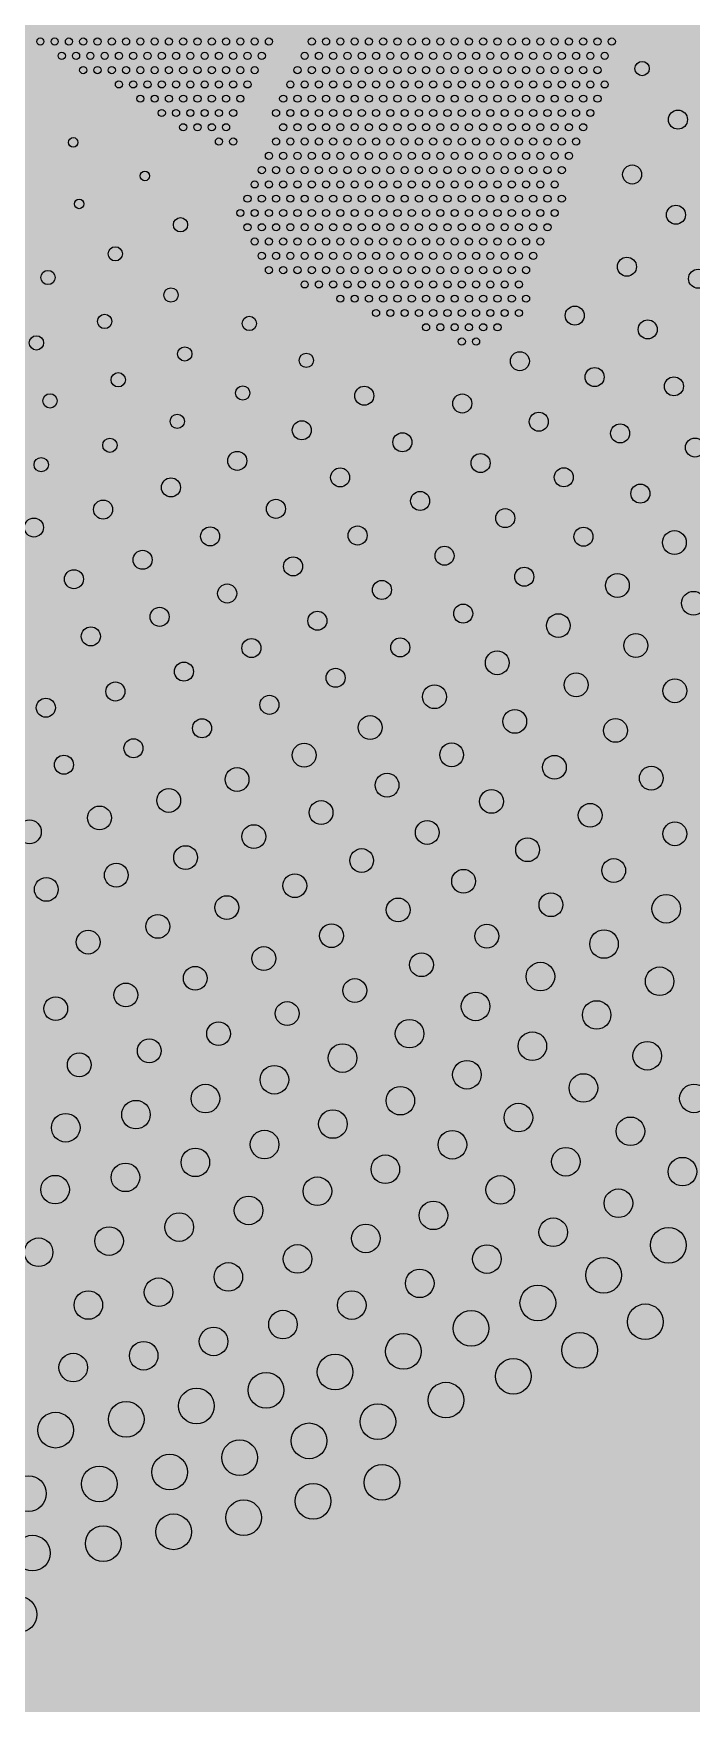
# Model space of a CAD drawing. Header units: metres. Extents: x 6 to 601, y -20 to 118.
# Drawn here: x 62.192 to 62.745, y 91.166 to 92.569 of the extents above; entities that cross this region are included whole.
import ezdxf

# ---------------------------------------------------------------- set-up
doc = ezdxf.new("R2010")
doc.units = ezdxf.units.M
doc.header["$MEASUREMENT"] = 0

# ---------------------------------------------------------------- blocks, each defined once
blk = doc.blocks.new('*U1152')
blk.add_circle((0, 0), 0.01)
blk = doc.blocks.new('*U1153')
at = {"color": 0, "linetype": 'ByBlock', "lineweight": -2, "transparency": 16777216}
for p, rotation in [((67.8022, 82.1624), 38.43461167584184), ((67.7543, 82.1263), 35.57932399360311), ((67.7047, 82.0926), 32.72403631136441), ((67.6534, 82.0614), 29.86874862912579), ((67.6007, 82.0329), 27.01346094688735), ((67.5466, 82.007), 24.1581732646486), ((67.4912, 81.9838), 21.30288558240989), ((67.4348, 81.9634), 18.44759790017105), ((67.3774, 81.9458), 15.59231021793258), ((67.3193, 81.9311), 12.73702253569399), ((67.2604, 81.9194), 9.881734853455248)]:
    blk.add_blockref('*U1152', p, dxfattribs=dict(at, rotation=rotation))
blk = doc.blocks.new('*U1148')
blk.add_circle((0, 0), 0.008)
blk = doc.blocks.new('*U1149')
at = {"color": 0, "linetype": 'ByBlock', "lineweight": -2, "transparency": 16777216}
for p, rotation in [((67.8195, 82.2422), 41.57025560848548), ((67.7736, 82.2035), 38.59125455252237), ((67.7258, 82.1673), 35.61225349655923), ((67.6761, 82.1337), 32.63325244059634), ((67.6248, 82.1027), 29.65425138463347), ((67.5719, 82.0743), 26.67525032867035), ((67.5176, 82.0488), 23.69624927270734), ((67.462, 82.0261), 20.71724821674435), ((67.4054, 82.0064), 17.73824716078135), ((67.3478, 81.9896), 14.75924610481835), ((67.2894, 81.9758), 11.78024504885534)]:
    blk.add_blockref('*U1148', p, dxfattribs=dict(at, rotation=rotation))
blk = doc.blocks.new('*U1137')
blk.add_circle((0, 0), 0.008)
blk = doc.blocks.new('*U1138')
at = {"color": 0, "linetype": 'ByBlock', "lineweight": -2, "transparency": 16777216}
for p, rotation in [((67.8018, 82.2936), 42.65341612864757), ((67.7566, 82.2541), 39.53949570775547), ((67.7093, 82.2172), 36.42557528686362), ((67.6601, 82.1829), 33.31165486597162), ((67.6091, 82.1513), 30.19773444507965), ((67.5565, 82.1226), 27.08381402418765), ((67.5023, 82.0967), 23.96989360329555), ((67.4469, 82.0738), 20.85597318240357), ((67.3902, 82.054), 17.74205276151159), ((67.3326, 82.0373), 14.62813234061938), ((67.2742, 82.0237), 11.51421191972726)]:
    blk.add_blockref('*U1137', p, dxfattribs=dict(at, rotation=rotation))
blk = doc.blocks.new('*U1150')
blk.add_circle((0, 0), 0.008)
blk = doc.blocks.new('*U1151')
at = {"color": 0, "linetype": 'ByBlock', "lineweight": -2, "transparency": 16777216}
for p, rotation in [((67.8221, 82.384), 46.79823224830591), ((67.7798, 82.3414), 43.53659168036241), ((67.7352, 82.3014), 40.2749511124189), ((67.6883, 82.2639), 37.01331054447519), ((67.6394, 82.2292), 33.75166997653155), ((67.5886, 82.1973), 30.49002940858807), ((67.5361, 82.1683), 27.22838884064464), ((67.4819, 82.1424), 23.96674827270114), ((67.4265, 82.1196), 20.70510770475764), ((67.3698, 82.1), 17.44346713681403), ((67.312, 82.0836), 14.18182656887051)]:
    blk.add_blockref('*U1150', p, dxfattribs=dict(at, rotation=rotation))
blk = doc.blocks.new('*U1174')
blk.add_circle((0, 0), 0.008)
blk = doc.blocks.new('*U1175')
at = {"color": 0, "linetype": 'ByBlock', "lineweight": -2, "transparency": 16777216}
for p, rotation in [((67.8035, 82.4377), 48.30429981995548), ((67.7623, 82.3941), 44.88022584231413), ((67.7185, 82.353), 41.45615186467278), ((67.6724, 82.3147), 38.03207788703143), ((67.624, 82.2792), 34.60800390939009), ((67.5737, 82.2466), 31.18392993174892), ((67.5214, 82.2171), 27.7598559541078), ((67.4675, 82.1907), 24.33578197646645), ((67.4122, 82.1676), 20.91170799882508), ((67.3555, 82.1479), 17.48763402118383), ((67.2978, 82.1316), 14.0635600435427)]:
    blk.add_blockref('*U1174', p, dxfattribs=dict(at, rotation=rotation))
blk = doc.blocks.new('*U1122')
blk.add_circle((0, 0), 0.008)
blk = doc.blocks.new('*U1123')
at = {"color": 0, "linetype": 'ByBlock', "lineweight": -2, "transparency": 16777216}
for p, rotation in [((66.5189, 82.3156), 325.8933813332081), ((66.5696, 82.2835), 329.4969154059145), ((67.5417, 82.2857), 30.75699464192241), ((66.6222, 82.2547), 333.1004494786209), ((67.4892, 82.2567), 27.15346056921602), ((66.6765, 82.2293), 336.7039835513274), ((67.435, 82.231), 23.54992649650955), ((67.3793, 82.2087), 19.94639242380318), ((66.7323, 82.2073), 340.3075176240338), ((66.7894, 82.1889), 343.9110516967401), ((67.3223, 82.1901), 16.3428583510969), ((66.8476, 82.1741), 347.5145857694463), ((67.2642, 82.175), 12.73932427839062), ((66.9065, 82.1629), 351.1181198421526), ((66.966, 82.1556), 354.721653914859), ((67.1458, 82.156), 5.532256132977938), ((67.2053, 82.1636), 9.135790205684337), ((67.0259, 82.1519), 358.3251879875652), ((67.0859, 82.1521), 1.928722060271409)]:
    blk.add_blockref('*U1122', p, dxfattribs=dict(at, rotation=rotation))
blk = doc.blocks.new('*U1154')
blk.add_circle((0, 0), 0.006)
blk = doc.blocks.new('*U1155')
at = {"color": 0, "linetype": 'ByBlock', "lineweight": -2, "transparency": 16777216}
for p, rotation in [((66.5777, 82.337), 328.2224105844752), ((67.493, 82.3154), 29.06794816739852), ((66.6298, 82.3071), 332.025256683408), ((66.6836, 82.2808), 335.8281027823407), ((67.4396, 82.288), 25.26510206846565), ((66.7392, 82.258), 339.6309488812734), ((67.3846, 82.2642), 21.46225596953293), ((66.7961, 82.239), 343.433794980206), ((67.328, 82.2441), 17.65940987060016), ((67.2703, 82.2278), 13.85656377166741), ((66.8541, 82.2238), 347.2366410791385), ((66.913, 82.2125), 351.0394871780711), ((67.2116, 82.2154), 10.05371767273475), ((66.9725, 82.2052), 354.8423332770038), ((67.0324, 82.2018), 358.6451793759368), ((67.0924, 82.2023), 2.448025474869226), ((67.1522, 82.2069), 6.250871573802094)]:
    blk.add_blockref('*U1154', p, dxfattribs=dict(at, rotation=rotation))
blk = doc.blocks.new('*U1156')
blk.add_circle((0, 0), 0.006)
blk = doc.blocks.new('*U1157')
at = {"color": 0, "linetype": 'ByBlock', "lineweight": -2, "transparency": 16777216}
for p, rotation in [((66.6387, 82.3592), 330.9159579152873), ((67.4451, 82.3464), 27.27291532029842), ((66.6921, 82.3319), 334.9414548727881), ((67.3909, 82.3208), 23.24741836279761), ((66.7473, 82.3084), 338.9669518302888), ((67.335, 82.2991), 19.22192140529681), ((66.804, 82.2889), 342.9924487877897), ((67.2777, 82.2814), 15.196424447796), ((66.862, 82.2733), 347.0179457452905), ((67.2193, 82.2677), 11.1709274902952), ((66.9209, 82.2619), 351.0434427027916), ((66.9804, 82.2547), 355.0689396602925), ((67.16, 82.2581), 7.145430532794445), ((67.0403, 82.2516), 359.0944366177936), ((67.1003, 82.2528), 3.119933575293774)]:
    blk.add_blockref('*U1156', p, dxfattribs=dict(at, rotation=rotation))
blk = doc.blocks.new('*U1158')
blk.add_circle((0, 0), 0.006)
blk = doc.blocks.new('*U1159')
at = {"color": 0, "linetype": 'ByBlock', "lineweight": -2, "transparency": 16777216}
for p, rotation in [((66.6834, 82.3919), 332.5696579955841), ((66.7377, 82.3663), 336.8454989409339), ((67.3793, 82.3703), 23.87974933978078), ((66.7937, 82.3448), 341.1213398862835), ((67.3236, 82.3481), 19.60390839443108), ((66.8511, 82.3275), 345.3971808316333), ((67.2663, 82.3301), 15.3280674490812), ((66.9097, 82.3145), 349.6730217769831), ((67.2079, 82.3164), 11.05222650373139), ((66.9691, 82.306), 353.9488627223328), ((67.0289, 82.3019), 358.2247036676825), ((67.0889, 82.3023), 2.50054461303185), ((67.1487, 82.3071), 6.776385558381644)]:
    blk.add_blockref('*U1158', p, dxfattribs=dict(at, rotation=rotation))
blk = doc.blocks.new('*U1128')
blk.add_circle((0, 0), 0.006)
blk = doc.blocks.new('*U1129')
at = {"color": 0, "linetype": 'ByBlock', "lineweight": -2, "transparency": 16777216}
for p, rotation in [((66.6945, 82.4426), 331.5420281235775), ((67.3873, 82.4293), 26.25467639388164), ((66.7484, 82.4162), 336.1014154794361), ((66.8041, 82.3941), 340.6608028352946), ((67.3325, 82.4049), 21.69528903802299), ((67.276, 82.385), 17.13590168216428), ((66.8615, 82.3765), 345.2201901911533), ((67.218, 82.3696), 12.57651432630558), ((66.92, 82.3635), 349.779577547012), ((66.9794, 82.3552), 354.3389649028708), ((67.0993, 82.3529), 3.457739614588032), ((67.159, 82.3589), 8.017126970446926), ((67.0393, 82.3516), 358.8983522587293)]:
    blk.add_blockref('*U1128', p, dxfattribs=dict(at, rotation=rotation))
blk = doc.blocks.new('*U1144')
blk.add_circle((0, 0), 0.004)
blk = doc.blocks.new('*U1145')
at = {"color": 0, "linetype": 'ByBlock', "lineweight": -2, "transparency": 16777216}
for p, rotation in [((66.7215, 82.4849), 331.832645651145), ((67.3574, 82.4703), 25.54796266728846), ((66.7755, 82.4588), 336.7158562889763), ((67.3022, 82.4468), 20.66475202945717), ((66.8316, 82.4375), 341.5990669268076), ((67.2453, 82.428), 15.78154139162604), ((66.8893, 82.421), 346.4822775646388), ((67.1869, 82.4142), 10.89833075379492), ((66.9481, 82.4095), 351.36548820247), ((67.0078, 82.403), 356.2486988403013), ((67.0677, 82.4016), 1.131909478132176), ((67.1276, 82.4054), 6.015120115963612)]:
    blk.add_blockref('*U1144', p, dxfattribs=dict(at, rotation=rotation))
blk = doc.blocks.new('*U1146')
blk.add_circle((0, 0), 0.004)
blk = doc.blocks.new('*U1147')
at = {"color": 0, "linetype": 'ByBlock', "lineweight": -2, "transparency": 16777216}
for p, rotation in [((66.7727, 82.515), 334.5415391586943), ((67.2972, 82.4985), 21.85047748370235), ((66.828, 82.4917), 339.7980878614729), ((66.8851, 82.4736), 345.0546365642514), ((67.2406, 82.4787), 16.59392878092369), ((66.9437, 82.4608), 350.3111852670302), ((67.0033, 82.4535), 355.567733969809), ((67.1231, 82.4552), 6.080831375366351), ((67.1824, 82.4643), 11.33738007814504), ((67.0632, 82.4516), 0.8242826725878657)]:
    blk.add_blockref('*U1146', p, dxfattribs=dict(at, rotation=rotation))

msp = doc.modelspace()

# ---------------------------------------------------------------- hatches: boundary and pattern name
at = {"lineweight": 0, "true_color": 0xcd6928, "transparency": 33554534}
h = msp.add_hatch(color=32, dxfattribs=at)
h.dxf.hatch_style = 1
h.paths.add_polyline_path([(63.2861, 96.7086), (61.3671, 96.7086, 0.143152), (60.3331, 93.83), (60.3331, 91.1085), (63.2861, 91.108)])

# ---------------------------------------------------------------- linework, layer by layer
for centre, radius in [((62.1979, 92.5623), 0.003), ((62.2099, 92.5623), 0.003), ((62.2219, 92.5623), 0.003), ((62.2339, 92.5623), 0.003), ((62.2459, 92.5623), 0.003), ((62.2579, 92.5623), 0.003), ((62.2699, 92.5623), 0.003), ((62.2819, 92.5623), 0.003), ((62.2939, 92.5623), 0.003), ((62.3059, 92.5623), 0.003), ((62.3179, 92.5623), 0.003), ((62.3299, 92.5623), 0.003), ((62.3419, 92.5623), 0.003), ((62.3539, 92.5623), 0.003), ((62.3659, 92.5623), 0.003), ((62.3779, 92.5623), 0.003), ((62.3899, 92.5623), 0.003), ((62.4259, 92.5623), 0.003), ((62.4379, 92.5623), 0.003), ((62.4499, 92.5623), 0.003), ((62.4619, 92.5623), 0.003), ((62.4739, 92.5623), 0.003), ((62.4859, 92.5623), 0.003), ((62.4979, 92.5623), 0.003), ((62.5099, 92.5623), 0.003), ((62.5219, 92.5623), 0.003), ((62.5339, 92.5623), 0.003), ((62.5459, 92.5623), 0.003), ((62.5579, 92.5623), 0.003), ((62.5699, 92.5623), 0.003), ((62.5819, 92.5623), 0.003), ((62.5939, 92.5623), 0.003), ((62.6059, 92.5623), 0.003), ((62.6179, 92.5623), 0.003), ((62.6299, 92.5623), 0.003), ((62.6419, 92.5623), 0.003), ((62.6539, 92.5623), 0.003), ((62.6659, 92.5623), 0.003), ((62.6779, 92.5623), 0.003), ((62.2159, 92.5503), 0.003), ((62.2279, 92.5503), 0.003), ((62.2399, 92.5503), 0.003), ((62.2519, 92.5503), 0.003), ((62.2639, 92.5503), 0.003), ((62.2759, 92.5503), 0.003), ((62.2879, 92.5503), 0.003), ((62.2999, 92.5503), 0.003), ((62.3119, 92.5503), 0.003), ((62.3239, 92.5503), 0.003), ((62.3359, 92.5503), 0.003), ((62.3479, 92.5503), 0.003), ((62.3599, 92.5503), 0.003), ((62.3719, 92.5503), 0.003), ((62.3839, 92.5503), 0.003), ((62.4199, 92.5503), 0.003), ((62.4319, 92.5503), 0.003), ((62.4439, 92.5503), 0.003), ((62.4559, 92.5503), 0.003), ((62.4679, 92.5503), 0.003), ((62.4799, 92.5503), 0.003), ((62.4919, 92.5503), 0.003), ((62.5039, 92.5503), 0.003), ((62.5159, 92.5503), 0.003), ((62.5279, 92.5503), 0.003), ((62.5399, 92.5503), 0.003), ((62.5519, 92.5503), 0.003), ((62.5639, 92.5503), 0.003), ((62.5759, 92.5503), 0.003), ((62.5879, 92.5503), 0.003), ((62.5999, 92.5503), 0.003), ((62.6119, 92.5503), 0.003), ((62.6239, 92.5503), 0.003), ((62.6359, 92.5503), 0.003), ((62.6479, 92.5503), 0.003), ((62.6599, 92.5503), 0.003), ((62.6719, 92.5503), 0.003), ((62.7034, 92.5396), 0.006), ((62.2339, 92.5383), 0.003), ((62.2459, 92.5383), 0.003), ((62.2579, 92.5383), 0.003), ((62.2639, 92.5263), 0.003), ((62.2699, 92.5383), 0.003), ((62.2759, 92.5263), 0.003), ((62.2819, 92.5383), 0.003), ((62.2879, 92.5263), 0.003), ((62.2939, 92.5383), 0.003), ((62.2999, 92.5263), 0.003), ((62.3059, 92.5383), 0.003), ((62.3119, 92.5263), 0.003), ((62.3179, 92.5383), 0.003), ((62.3239, 92.5263), 0.003), ((62.3299, 92.5383), 0.003), ((62.3359, 92.5263), 0.003), ((62.3419, 92.5383), 0.003), ((62.3479, 92.5263), 0.003), ((62.3539, 92.5383), 0.003), ((62.3599, 92.5263), 0.003), ((62.3659, 92.5383), 0.003), ((62.3719, 92.5263), 0.003), ((62.3779, 92.5383), 0.003), ((62.4079, 92.5263), 0.003), ((62.4139, 92.5383), 0.003), ((62.4199, 92.5263), 0.003), ((62.4259, 92.5383), 0.003), ((62.4319, 92.5263), 0.003), ((62.4379, 92.5383), 0.003), ((62.4439, 92.5263), 0.003), ((62.4499, 92.5383), 0.003), ((62.4559, 92.5263), 0.003), ((62.4619, 92.5383), 0.003), ((62.4679, 92.5263), 0.003), ((62.4739, 92.5383), 0.003), ((62.4799, 92.5263), 0.003), ((62.4859, 92.5383), 0.003), ((62.4919, 92.5263), 0.003), ((62.4979, 92.5383), 0.003), ((62.5039, 92.5263), 0.003), ((62.5099, 92.5383), 0.003), ((62.5159, 92.5263), 0.003), ((62.5219, 92.5383), 0.003), ((62.5279, 92.5263), 0.003), ((62.5339, 92.5383), 0.003), ((62.5399, 92.5263), 0.003), ((62.5459, 92.5383), 0.003), ((62.5519, 92.5263), 0.003), ((62.5579, 92.5383), 0.003), ((62.5639, 92.5263), 0.003), ((62.5699, 92.5383), 0.003), ((62.5759, 92.5263), 0.003), ((62.5819, 92.5383), 0.003), ((62.5879, 92.5263), 0.003), ((62.5939, 92.5383), 0.003), ((62.5999, 92.5263), 0.003), ((62.6059, 92.5383), 0.003), ((62.6119, 92.5263), 0.003), ((62.6179, 92.5383), 0.003), ((62.6239, 92.5263), 0.003), ((62.6299, 92.5383), 0.003), ((62.6359, 92.5263), 0.003), ((62.6419, 92.5383), 0.003), ((62.6479, 92.5263), 0.003), ((62.6539, 92.5383), 0.003), ((62.6599, 92.5263), 0.003), ((62.6659, 92.5383), 0.003), ((62.6719, 92.5263), 0.003), ((62.2819, 92.5143), 0.003), ((62.2939, 92.5143), 0.003), ((62.3059, 92.5143), 0.003), ((62.3179, 92.5143), 0.003), ((62.3299, 92.5143), 0.003), ((62.3419, 92.5143), 0.003), ((62.3539, 92.5143), 0.003), ((62.3659, 92.5143), 0.003), ((62.4019, 92.5143), 0.003), ((62.4139, 92.5143), 0.003), ((62.4259, 92.5143), 0.003), ((62.4379, 92.5143), 0.003), ((62.4499, 92.5143), 0.003), ((62.4619, 92.5143), 0.003), ((62.4739, 92.5143), 0.003), ((62.4859, 92.5143), 0.003), ((62.4979, 92.5143), 0.003), ((62.5099, 92.5143), 0.003), ((62.5219, 92.5143), 0.003), ((62.5339, 92.5143), 0.003), ((62.5459, 92.5143), 0.003), ((62.5579, 92.5143), 0.003), ((62.5699, 92.5143), 0.003), ((62.5819, 92.5143), 0.003), ((62.5939, 92.5143), 0.003), ((62.6059, 92.5143), 0.003), ((62.6179, 92.5143), 0.003), ((62.6299, 92.5143), 0.003), ((62.6419, 92.5143), 0.003), ((62.6539, 92.5143), 0.003), ((62.6659, 92.5143), 0.003), ((62.2999, 92.5023), 0.003), ((62.3119, 92.5023), 0.003), ((62.3239, 92.5023), 0.003), ((62.3359, 92.5023), 0.003), ((62.3479, 92.5023), 0.003), ((62.3599, 92.5023), 0.003), ((62.3959, 92.5023), 0.003), ((62.4079, 92.5023), 0.003), ((62.4199, 92.5023), 0.003), ((62.4319, 92.5023), 0.003), ((62.4439, 92.5023), 0.003), ((62.4559, 92.5023), 0.003), ((62.4679, 92.5023), 0.003), ((62.4799, 92.5023), 0.003), ((62.4919, 92.5023), 0.003), ((62.5039, 92.5023), 0.003), ((62.5159, 92.5023), 0.003), ((62.5279, 92.5023), 0.003), ((62.5399, 92.5023), 0.003), ((62.5519, 92.5023), 0.003), ((62.5639, 92.5023), 0.003), ((62.5759, 92.5023), 0.003), ((62.5879, 92.5023), 0.003), ((62.5999, 92.5023), 0.003), ((62.6119, 92.5023), 0.003), ((62.6239, 92.5023), 0.003), ((62.6359, 92.5023), 0.003), ((62.6479, 92.5023), 0.003), ((62.6599, 92.5023), 0.003), ((62.7335, 92.4967), 0.008), ((62.3179, 92.4903), 0.003), ((62.3299, 92.4903), 0.003), ((62.3419, 92.4903), 0.003), ((62.3539, 92.4903), 0.003), ((62.4019, 92.4903), 0.003), ((62.4139, 92.4903), 0.003), ((62.4259, 92.4903), 0.003), ((62.4379, 92.4903), 0.003), ((62.4499, 92.4903), 0.003), ((62.4619, 92.4903), 0.003), ((62.4739, 92.4903), 0.003), ((62.4859, 92.4903), 0.003), ((62.4979, 92.4903), 0.003), ((62.5099, 92.4903), 0.003), ((62.5219, 92.4903), 0.003), ((62.5339, 92.4903), 0.003), ((62.5459, 92.4903), 0.003), ((62.5579, 92.4903), 0.003), ((62.5699, 92.4903), 0.003), ((62.5819, 92.4903), 0.003), ((62.5939, 92.4903), 0.003), ((62.6059, 92.4903), 0.003), ((62.6179, 92.4903), 0.003), ((62.6299, 92.4903), 0.003), ((62.6419, 92.4903), 0.003), ((62.6539, 92.4903), 0.003), ((62.3479, 92.4783), 0.003), ((62.3599, 92.4783), 0.003), ((62.3959, 92.4783), 0.003), ((62.4079, 92.4783), 0.003), ((62.4199, 92.4783), 0.003), ((62.4319, 92.4783), 0.003), ((62.4439, 92.4783), 0.003), ((62.4559, 92.4783), 0.003), ((62.4679, 92.4783), 0.003), ((62.4799, 92.4783), 0.003), ((62.4919, 92.4783), 0.003), ((62.5039, 92.4783), 0.003), ((62.5159, 92.4783), 0.003), ((62.5279, 92.4783), 0.003), ((62.5399, 92.4783), 0.003), ((62.5519, 92.4783), 0.003), ((62.5639, 92.4783), 0.003), ((62.5759, 92.4783), 0.003), ((62.5879, 92.4783), 0.003), ((62.5999, 92.4783), 0.003), ((62.6119, 92.4783), 0.003), ((62.6239, 92.4783), 0.003), ((62.6359, 92.4783), 0.003), ((62.6479, 92.4783), 0.003), ((62.3899, 92.4663), 0.003), ((62.4019, 92.4663), 0.003), ((62.4139, 92.4663), 0.003), ((62.4259, 92.4663), 0.003), ((62.4379, 92.4663), 0.003), ((62.4499, 92.4663), 0.003), ((62.4619, 92.4663), 0.003), ((62.4739, 92.4663), 0.003), ((62.4859, 92.4663), 0.003), ((62.4979, 92.4663), 0.003), ((62.5099, 92.4663), 0.003), ((62.5219, 92.4663), 0.003), ((62.5339, 92.4663), 0.003), ((62.5459, 92.4663), 0.003), ((62.5579, 92.4663), 0.003), ((62.5699, 92.4663), 0.003), ((62.5819, 92.4663), 0.003), ((62.5939, 92.4663), 0.003), ((62.6059, 92.4663), 0.003), ((62.6179, 92.4663), 0.003), ((62.6299, 92.4663), 0.003), ((62.6419, 92.4663), 0.003), ((62.3779, 92.4423), 0.003), ((62.3839, 92.4543), 0.003), ((62.3899, 92.4423), 0.003), ((62.3959, 92.4543), 0.003), ((62.4019, 92.4423), 0.003), ((62.4079, 92.4543), 0.003), ((62.4139, 92.4423), 0.003), ((62.4199, 92.4543), 0.003), ((62.4259, 92.4423), 0.003), ((62.4319, 92.4543), 0.003), ((62.4379, 92.4423), 0.003), ((62.4439, 92.4543), 0.003), ((62.4499, 92.4423), 0.003), ((62.4559, 92.4543), 0.003), ((62.4619, 92.4423), 0.003), ((62.4679, 92.4543), 0.003), ((62.4739, 92.4423), 0.003), ((62.4799, 92.4543), 0.003), ((62.4859, 92.4423), 0.003), ((62.4919, 92.4543), 0.003), ((62.4979, 92.4423), 0.003), ((62.5039, 92.4543), 0.003), ((62.5099, 92.4423), 0.003), ((62.5159, 92.4543), 0.003), ((62.5219, 92.4423), 0.003), ((62.5279, 92.4543), 0.003), ((62.5339, 92.4423), 0.003), ((62.5399, 92.4543), 0.003), ((62.5459, 92.4423), 0.003), ((62.5519, 92.4543), 0.003), ((62.5579, 92.4423), 0.003), ((62.5639, 92.4543), 0.003), ((62.5699, 92.4423), 0.003), ((62.5759, 92.4543), 0.003), ((62.5819, 92.4423), 0.003), ((62.5879, 92.4543), 0.003), ((62.5939, 92.4423), 0.003), ((62.5999, 92.4543), 0.003), ((62.6059, 92.4423), 0.003), ((62.6119, 92.4543), 0.003), ((62.6179, 92.4423), 0.003), ((62.6239, 92.4543), 0.003), ((62.6299, 92.4423), 0.003), ((62.6359, 92.4543), 0.003), ((62.695, 92.4506), 0.008), ((62.3719, 92.4303), 0.003), ((62.3839, 92.4303), 0.003), ((62.3959, 92.4303), 0.003), ((62.4079, 92.4303), 0.003), ((62.4199, 92.4303), 0.003), ((62.4319, 92.4303), 0.003), ((62.4439, 92.4303), 0.003), ((62.4559, 92.4303), 0.003), ((62.4679, 92.4303), 0.003), ((62.4799, 92.4303), 0.003), ((62.4919, 92.4303), 0.003), ((62.5039, 92.4303), 0.003), ((62.5159, 92.4303), 0.003), ((62.5279, 92.4303), 0.003), ((62.5399, 92.4303), 0.003), ((62.5519, 92.4303), 0.003), ((62.5639, 92.4303), 0.003), ((62.5759, 92.4303), 0.003), ((62.5879, 92.4303), 0.003), ((62.5999, 92.4303), 0.003), ((62.6119, 92.4303), 0.003), ((62.6239, 92.4303), 0.003), ((62.6359, 92.4303), 0.003), ((62.3659, 92.4183), 0.003), ((62.3779, 92.4183), 0.003), ((62.3899, 92.4183), 0.003), ((62.4019, 92.4183), 0.003), ((62.4139, 92.4183), 0.003), ((62.4259, 92.4183), 0.003), ((62.4379, 92.4183), 0.003), ((62.4499, 92.4183), 0.003), ((62.4619, 92.4183), 0.003), ((62.4739, 92.4183), 0.003), ((62.4859, 92.4183), 0.003), ((62.4979, 92.4183), 0.003), ((62.5099, 92.4183), 0.003), ((62.5219, 92.4183), 0.003), ((62.5339, 92.4183), 0.003), ((62.5459, 92.4183), 0.003), ((62.5579, 92.4183), 0.003), ((62.5699, 92.4183), 0.003), ((62.5819, 92.4183), 0.003), ((62.5939, 92.4183), 0.003), ((62.6059, 92.4183), 0.003), ((62.6179, 92.4183), 0.003), ((62.6299, 92.4183), 0.003), ((62.3719, 92.4063), 0.003), ((62.3839, 92.4063), 0.003), ((62.3959, 92.4063), 0.003), ((62.4079, 92.4063), 0.003), ((62.4199, 92.4063), 0.003), ((62.4319, 92.4063), 0.003), ((62.4439, 92.4063), 0.003), ((62.4559, 92.4063), 0.003), ((62.4679, 92.4063), 0.003), ((62.4799, 92.4063), 0.003), ((62.4919, 92.4063), 0.003), ((62.5039, 92.4063), 0.003), ((62.5159, 92.4063), 0.003), ((62.5279, 92.4063), 0.003), ((62.5399, 92.4063), 0.003), ((62.5519, 92.4063), 0.003), ((62.5639, 92.4063), 0.003), ((62.5759, 92.4063), 0.003), ((62.5879, 92.4063), 0.003), ((62.5999, 92.4063), 0.003), ((62.6119, 92.4063), 0.003), ((62.6239, 92.4063), 0.003), ((62.3779, 92.3943), 0.003), ((62.3899, 92.3943), 0.003), ((62.4019, 92.3943), 0.003), ((62.4139, 92.3943), 0.003), ((62.4259, 92.3943), 0.003), ((62.4379, 92.3943), 0.003), ((62.4499, 92.3943), 0.003), ((62.4619, 92.3943), 0.003), ((62.4739, 92.3943), 0.003), ((62.4859, 92.3943), 0.003), ((62.4979, 92.3943), 0.003), ((62.5099, 92.3943), 0.003), ((62.5219, 92.3943), 0.003), ((62.5339, 92.3943), 0.003), ((62.5459, 92.3943), 0.003), ((62.5579, 92.3943), 0.003), ((62.5699, 92.3943), 0.003), ((62.5819, 92.3943), 0.003), ((62.5939, 92.3943), 0.003), ((62.6059, 92.3943), 0.003), ((62.6179, 92.3943), 0.003), ((62.3839, 92.3823), 0.003), ((62.3959, 92.3823), 0.003), ((62.4079, 92.3823), 0.003), ((62.4199, 92.3823), 0.003), ((62.4319, 92.3823), 0.003), ((62.4439, 92.3823), 0.003), ((62.4559, 92.3823), 0.003), ((62.4679, 92.3823), 0.003), ((62.4799, 92.3823), 0.003), ((62.4919, 92.3823), 0.003), ((62.5039, 92.3823), 0.003), ((62.5159, 92.3823), 0.003), ((62.5279, 92.3823), 0.003), ((62.5399, 92.3823), 0.003), ((62.5519, 92.3823), 0.003), ((62.5639, 92.3823), 0.003), ((62.5759, 92.3823), 0.003), ((62.5879, 92.3823), 0.003), ((62.5999, 92.3823), 0.003), ((62.6119, 92.3823), 0.003), ((62.3899, 92.3703), 0.003), ((62.4019, 92.3703), 0.003), ((62.4139, 92.3703), 0.003), ((62.4199, 92.3583), 0.003), ((62.4259, 92.3703), 0.003), ((62.4319, 92.3583), 0.003), ((62.4379, 92.3703), 0.003), ((62.4439, 92.3583), 0.003), ((62.4499, 92.3703), 0.003), ((62.4559, 92.3583), 0.003), ((62.4619, 92.3703), 0.003), ((62.4679, 92.3583), 0.003), ((62.4739, 92.3703), 0.003), ((62.4799, 92.3583), 0.003), ((62.4859, 92.3703), 0.003), ((62.4919, 92.3583), 0.003), ((62.4979, 92.3703), 0.003), ((62.5039, 92.3583), 0.003), ((62.5099, 92.3703), 0.003), ((62.5159, 92.3583), 0.003), ((62.5219, 92.3703), 0.003), ((62.5279, 92.3583), 0.003), ((62.5339, 92.3703), 0.003), ((62.5399, 92.3583), 0.003), ((62.5459, 92.3703), 0.003), ((62.5519, 92.3583), 0.003), ((62.5579, 92.3703), 0.003), ((62.5639, 92.3583), 0.003), ((62.5699, 92.3703), 0.003), ((62.5759, 92.3583), 0.003), ((62.5819, 92.3703), 0.003), ((62.5879, 92.3583), 0.003), ((62.5939, 92.3703), 0.003), ((62.5999, 92.3583), 0.003), ((62.6059, 92.3703), 0.003), ((62.4499, 92.3463), 0.003), ((62.4619, 92.3463), 0.003), ((62.4739, 92.3463), 0.003), ((62.4859, 92.3463), 0.003), ((62.4979, 92.3463), 0.003), ((62.5099, 92.3463), 0.003), ((62.5219, 92.3463), 0.003), ((62.5339, 92.3463), 0.003), ((62.5459, 92.3463), 0.003), ((62.5579, 92.3463), 0.003), ((62.5699, 92.3463), 0.003), ((62.5819, 92.3463), 0.003), ((62.5939, 92.3463), 0.003), ((62.6059, 92.3463), 0.003), ((62.4799, 92.3343), 0.003), ((62.4919, 92.3343), 0.003), ((62.5039, 92.3343), 0.003), ((62.5159, 92.3343), 0.003), ((62.5279, 92.3343), 0.003), ((62.5399, 92.3343), 0.003), ((62.5519, 92.3343), 0.003), ((62.5639, 92.3343), 0.003), ((62.5759, 92.3343), 0.003), ((62.5879, 92.3343), 0.003), ((62.5999, 92.3343), 0.003), ((62.5219, 92.3223), 0.003), ((62.5339, 92.3223), 0.003), ((62.5459, 92.3223), 0.003), ((62.5579, 92.3223), 0.003), ((62.5699, 92.3223), 0.003), ((62.5819, 92.3223), 0.003), ((62.5519, 92.3103), 0.003), ((62.5639, 92.3103), 0.003), ((62.7465, 92.0905), 0.01), ((62.6981, 92.055), 0.01), ((62.648, 92.022), 0.01), ((62.7309, 92.017), 0.01), ((62.5964, 91.9913), 0.01), ((62.681, 91.9837), 0.01), ((62.5434, 91.9632), 0.01), ((62.6297, 91.9527), 0.01), ((62.4891, 91.9377), 0.01), ((62.7111, 91.9436), 0.01), ((62.5769, 91.9241), 0.01), ((62.4337, 91.9147), 0.01), ((62.6598, 91.9124), 0.01), ((62.3772, 91.8945), 0.01), ((62.5229, 91.898), 0.01), ((62.7309, 91.8969), 0.01), ((62.3199, 91.8769), 0.01), ((62.4678, 91.8744), 0.01), ((62.6072, 91.8835), 0.01), ((62.2617, 91.8621), 0.01), ((62.6795, 91.866), 0.01), ((62.2029, 91.8502), 0.01), ((62.4116, 91.8533), 0.01), ((62.5534, 91.857), 0.01), ((62.3545, 91.8349), 0.01), ((62.4985, 91.8329), 0.01), ((62.6268, 91.8373), 0.01), ((62.7236, 91.8339), 0.012), ((62.2966, 91.8191), 0.01), ((62.2381, 91.8059), 0.01), ((62.4425, 91.8113), 0.01), ((62.5729, 91.8109), 0.01), ((62.6714, 91.8043), 0.012), ((62.3856, 91.7921), 0.01), ((62.328, 91.7755), 0.01), ((62.518, 91.7869), 0.01), ((62.618, 91.777), 0.012), ((62.2697, 91.7615), 0.01), ((62.462, 91.7652), 0.01), ((62.7181, 91.773), 0.012), ((62.2108, 91.75), 0.01), ((62.5635, 91.7519), 0.012), ((62.4052, 91.7459), 0.01), ((62.6652, 91.7447), 0.012), ((62.3476, 91.729), 0.01), ((62.508, 91.729), 0.012), ((62.6112, 91.7185), 0.012), ((62.2894, 91.7146), 0.01), ((62.4517, 91.7085), 0.012), ((62.7077, 91.7104), 0.012), ((62.2306, 91.7028), 0.01), ((62.3945, 91.6903), 0.012), ((62.5562, 91.6945), 0.012), ((62.6541, 91.6834), 0.012), ((62.3366, 91.6745), 0.012), ((62.5003, 91.6727), 0.012), ((62.7469, 91.6746), 0.012), ((62.2192, 91.65), 0.012), ((62.2782, 91.661), 0.012), ((62.4436, 91.6531), 0.012), ((62.5995, 91.6585), 0.012), ((62.3862, 91.6359), 0.012), ((62.544, 91.6357), 0.012), ((62.6936, 91.647), 0.012), ((62.3281, 91.6209), 0.012), ((62.6393, 91.6214), 0.012), ((62.2694, 91.6083), 0.012), ((62.4877, 91.6151), 0.012), ((62.7373, 91.6131), 0.012), ((62.2103, 91.598), 0.012), ((62.4306, 91.5967), 0.012), ((62.5842, 91.5978), 0.012), ((62.3728, 91.5805), 0.012), ((62.6835, 91.5866), 0.012), ((62.3145, 91.5665), 0.012), ((62.5281, 91.5764), 0.012), ((62.2556, 91.5548), 0.012), ((62.4713, 91.557), 0.012), ((62.6287, 91.5622), 0.012), ((62.7255, 91.5513), 0.015), ((62.1964, 91.5454), 0.012), ((62.4139, 91.5398), 0.012), ((62.573, 91.5397), 0.012), ((62.3558, 91.5247), 0.012), ((62.6711, 91.5261), 0.015), ((62.2972, 91.5118), 0.012), ((62.5166, 91.5193), 0.012), ((62.2382, 91.5011), 0.012), ((62.4595, 91.501), 0.012), ((62.6158, 91.5028), 0.015), ((62.4017, 91.4847), 0.012), ((62.5597, 91.4815), 0.015), ((62.7061, 91.487), 0.015), ((62.3434, 91.4705), 0.012), ((62.5029, 91.4621), 0.015), ((62.651, 91.4631), 0.015), ((62.2847, 91.4585), 0.012), ((62.2255, 91.4486), 0.012), ((62.4455, 91.4448), 0.015), ((62.5952, 91.4412), 0.015), ((62.3875, 91.4295), 0.015), ((62.5386, 91.4212), 0.015), ((62.329, 91.4163), 0.015), ((62.2107, 91.396), 0.015), ((62.27, 91.4051), 0.015), ((62.4814, 91.4031), 0.015), ((62.4236, 91.387), 0.015), ((62.3653, 91.3729), 0.015), ((62.2474, 91.3508), 0.015), ((62.3065, 91.3608), 0.015), ((62.4849, 91.3521), 0.015), ((62.1879, 91.3427), 0.015), ((62.427, 91.3363), 0.015), ((62.3687, 91.3225), 0.015), ((62.3098, 91.3106), 0.015), ((62.2507, 91.3007), 0.015), ((62.1912, 91.2927), 0.015), ((62.18, 91.2412), 0.015)]:
    msp.add_circle(centre, radius)

# ---------------------------------------------------------------- block references
for name in ['*U1153', '*U1149', '*U1138', '*U1151', '*U1175', '*U1147', '*U1145', '*U1129', '*U1159', '*U1157', '*U1155', '*U1123']:
    msp.add_blockref(name, (-5.0717, 9.9791))

doc.saveas('drawing.dxf')
